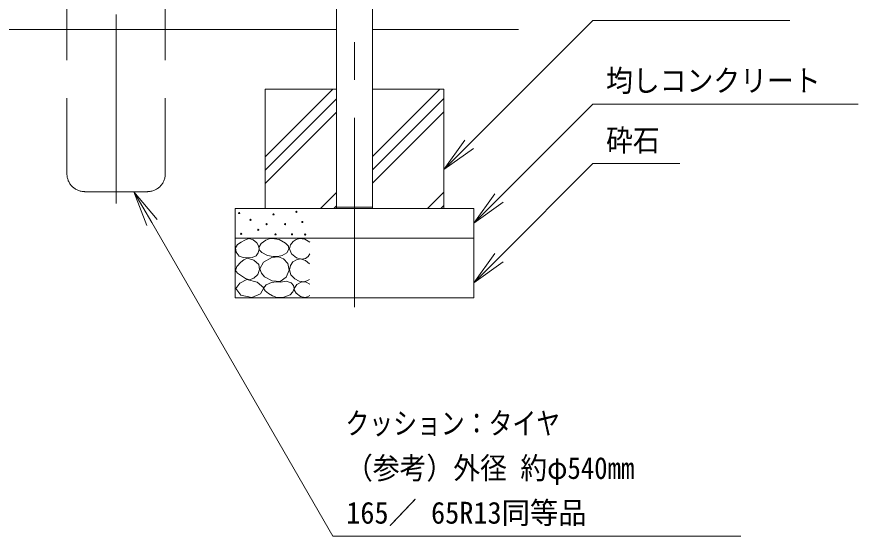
# Model space of a CAD drawing. Units: millimetres at full size, sheet at 1:10; details may follow other scales. Extents: x 5 to 8405, y -9 to 5949.
# Drawn here: x 4580 to 5992, y 1329 to 2201 of the extents above; entities that cross this region are included whole.
import ezdxf
from ezdxf.enums import TextEntityAlignment as Align

# ---------------------------------------------------------------- set-up
doc = ezdxf.new("R2010")
doc.units = ezdxf.units.MM
doc.header["$LTSCALE"] = 10
doc.linetypes.add('USER1', pattern=[19.05, 12.7, -6.35])
doc.linetypes.add('USER2', pattern=[50.8, 31.75, -6.35, 6.35, -6.35])
doc.layers.add('LY_5', color=7, linetype='Continuous', lineweight=0)
doc.layers.add('LY_6', color=7, linetype='Continuous', lineweight=0)
doc.styles.add('ＭＳ ゴシック', font='')
doc.styles.get('ＭＳ ゴシック').set_extended_font_data('MS Gothic')

# ---------------------------------------------------------------- blocks, each defined once
blk = doc.blocks.new('-002-MS_3')
at = {"color": 7, "linetype": 'Continuous', "lineweight": 0}
for p, q in [((22.45, 99.4), (15.99, 96.86)), ((29.91, 96.94), (22.45, 99.4)), ((56.97, 98.88), (51.33, 96.79)), ((61.87, 99.49), (56.97, 98.88)), ((73.64, 97.86), (61.87, 99.49)), ((107.89, 99.64), (102.27, 97.95)), ((116.57, 98.15), (107.89, 99.64)), ((3.92, 89.34), (0.27, 83.88)), ((9.77, 93.38), (3.92, 89.34)), ((15.99, 96.86), (9.77, 93.38)), ((36.07, 92.11), (29.91, 96.94)), ((39.03, 87.18), (36.07, 92.11)), ((39.88, 81.98), (39.03, 87.18)), ((43.36, 91), (39.71, 84.09)), ((51.33, 96.79), (43.36, 91)), ((84.31, 91.65), (73.64, 97.86)), ((89.01, 86.31), (84.31, 91.65)), ((89.98, 81.65), (89.01, 86.31)), ((92.65, 88.94), (90.78, 82.21)), ((97.12, 94.25), (92.65, 88.94)), ((102.27, 97.95), (97.12, 94.25)), ((125, 93.3), (116.57, 98.15)), ((0.27, 83.88), (1.28, 76.29)), ((1.28, 76.29), (6.29, 69.94)), ((34.81, 70.25), (38.56, 75.54)), ((38.56, 75.54), (39.88, 81.98)), ((39.71, 84.09), (40.58, 80.12)), ((40.58, 80.12), (44.3, 75.71)), ((44.3, 75.71), (53.79, 70.93)), ((53.79, 70.93), (63.76, 69.49)), ((71.12, 69.32), (78.63, 70.84)), ((78.63, 70.84), (86.23, 75.46)), ((86.23, 75.46), (89.98, 81.65)), ((90.78, 82.21), (94.45, 73.44)), ((94.45, 73.44), (102.5, 67)), ((122.08, 69.11), (125, 73.65)), ((9.14, 59.48), (2.69, 52.66)), ((6.29, 69.94), (13.15, 67.35)), ((14.58, 63.66), (9.14, 59.48)), ((13.15, 67.35), (20.86, 67.08)), ((19.91, 66.45), (14.58, 63.66)), ((31.08, 63.24), (19.91, 66.45)), ((20.86, 67.08), (28.48, 67.69)), ((28.48, 67.69), (34.81, 70.25)), ((39.24, 55.99), (31.08, 63.24)), ((47.31, 59.54), (41.33, 48.68)), ((61.06, 67.6), (47.31, 59.54)), ((72.24, 68.87), (61.06, 67.6)), ((63.76, 69.49), (71.12, 69.32)), ((81.06, 65.44), (72.24, 68.87)), ((87.97, 57.29), (81.06, 65.44)), ((90.25, 46.52), (87.97, 57.29)), ((96.8, 60.03), (92.41, 54.25)), ((102.77, 63.87), (96.8, 60.03)), ((102.5, 67), (110.8, 64.62)), ((109.47, 65.1), (102.77, 63.87)), ((117.54, 62.64), (109.47, 65.1)), ((110.8, 64.62), (118.03, 65.73)), ((124.68, 57.18), (117.54, 62.64)), ((118.03, 65.73), (122.08, 69.11)), ((2.69, 52.66), (0.27, 45.85)), ((0.27, 45.85), (3.9, 41.03)), ((37.66, 39.2), (40.76, 47.48)), ((40.76, 47.48), (39.24, 55.99)), ((41.33, 48.68), (43.97, 41.48)), ((85.4, 34.78), (90.25, 46.52)), ((92.41, 54.25), (90.78, 47.04)), ((90.78, 47.04), (93.44, 38.43)), ((3.9, 41.03), (10.41, 36.67)), ((19.09, 30.52), (7.78, 24.5)), ((10.41, 36.67), (17.05, 32.38)), ((17.05, 32.38), (23.72, 30.33)), ((36.88, 25.89), (19.09, 30.52)), ((23.72, 30.33), (31.36, 32.78)), ((31.36, 32.78), (37.66, 39.2)), ((43.97, 41.48), (49.17, 35.16)), ((49.17, 35.16), (61.76, 28.31)), ((61.76, 28.31), (75.12, 27.32)), ((75.12, 27.32), (85.4, 34.78)), ((93.44, 38.43), (99.65, 31.51)), ((99.65, 31.51), (107.29, 27.64)), ((120.01, 28.2), (124.68, 30.88)), ((7.78, 24.5), (0.96, 15.68)), ((0.96, 15.68), (9.45, 4.41)), ((47.66, 16.78), (36.88, 25.89)), ((42.24, 6.41), (47.66, 16.78)), ((51.59, 21.5), (47.28, 16.1)), ((47.28, 16.1), (49.96, 11.42)), ((60.52, 25.56), (51.59, 21.5)), ((68.66, 27), (60.52, 25.56)), ((76.2, 26.37), (68.66, 27)), ((85.1, 27.83), (76.2, 26.37)), ((93.5, 25.29), (85.1, 27.83)), ((97.57, 20.71), (93.5, 25.29)), ((96.58, 9.83), (98.63, 15.56)), ((98.63, 15.56), (97.57, 20.71)), ((102.98, 22.43), (98.7, 15.67)), ((98.7, 15.67), (99.31, 12)), ((111.69, 26.76), (102.98, 22.43)), ((107.29, 27.64), (114.86, 26.76)), ((118.98, 25.96), (111.69, 26.76)), ((114.86, 26.76), (120.01, 28.2)), ((125, 22.64), (118.98, 25.96)), ((9.45, 4.41), (27.89, 0.3)), ((27.89, 0.3), (42.24, 6.41)), ((49.96, 11.42), (55.93, 6.91)), ((55.93, 6.91), (62.4, 3.07)), ((62.4, 3.07), (69.71, 0.69)), ((69.71, 0.69), (81.56, 0.93)), ((81.56, 0.93), (91.88, 5.02)), ((91.88, 5.02), (96.58, 9.83)), ((99.31, 12), (102.19, 7.75)), ((102.19, 7.75), (109.35, 2.28)), ((109.35, 2.28), (116.76, 0.46)), ((116.76, 0.46), (121.06, 1.51)), ((121.06, 1.51), (125, 3.63))]:
    blk.add_line(p, q, dxfattribs=at)
for centre in [(6.61, 142.18), (102.42, 144.09), (25.62, 130.77), (63.96, 139.96), (112.42, 127.06), (38.61, 113.98), (52.55, 123.48), (83.5, 123.55), (9.77, 107.32), (67.44, 106.37), (95.12, 106.52), (117.28, 105.98)]:
    blk.add_circle(centre, 1, dxfattribs=at)
blk = doc.blocks.new('-003-_U3')
at = {"color": 7, "linetype": 'Continuous', "lineweight": 0}
for p, q in [((-1, 0.1667), (0, 0)), ((0, 0), (-1, 0)), ((-1, -0.1667), (0, 0))]:
    blk.add_line(p, q, dxfattribs=at)

msp = doc.modelspace()

# ---------------------------------------------------------------- linework, layer by layer
at = {"layer": 'LY_5', "linetype": 'USER2'}
for p, q in [((4747, 1887.18), (4747, 2924.93)), ((5147, 2539.18), (5147, 1709.18))]:
    msp.add_line(p, q, dxfattribs=at)
at = {"layer": 'LY_5'}
for p, q in [((4664.5, 2179.18), (4664.5, 2421.18)), ((4829.5, 2179.18), (4829.5, 2421.18)), ((5116.75, 1879.18), (5116.75, 2384.18)), ((5177.25, 1879.18), (5177.25, 2384.18)), ((4377.25, 2179.18), (5116.75, 2179.18)), ((5177.25, 2179.18), (5422, 2179.18)), ((5116.75, 2079.18), (4997, 2079.18)), ((4997, 2079.18), (4997, 1879.18)), ((5297, 2079.18), (5177.25, 2079.18)), ((5177.25, 1966.46), (5289.97, 2079.18)), ((5297, 1879.18), (5297, 2079.18)), ((5177.25, 1944.01), (5297, 2063.76)), ((5177.25, 1921.56), (5297, 2041.31)), ((5269.58, 1879.18), (5297, 1906.6)), ((4947, 1879.18), (4947, 1729.18)), ((5347, 1879.18), (4947, 1879.18)), ((5116.75, 1881.18), (5177.25, 1881.18)), ((5116.75, 1879.18), (5177.25, 1879.18)), ((5292.03, 1879.18), (5297, 1884.15)), ((5347, 1729.18), (5347, 1879.18)), ((4947, 1829.18), (5347, 1829.18)), ((4947, 1729.18), (5347, 1729.18))]:
    msp.add_line(p, q, dxfattribs=at)
at = {"layer": 'LY_5', "linetype": 'USER1'}
for p, q in [((4664.5, 1937.18), (4664.5, 2179.18)), ((4829.5, 1937.18), (4829.5, 2179.18)), ((4694.5, 1907.18), (4799.5, 1907.18))]:
    msp.add_line(p, q, dxfattribs=at)
for centre, start, end in [((4694.5, 1937.18), 180, 270), ((4799.5, 1937.18), 270, 0)]:
    msp.add_arc(centre, 30, start, end, dxfattribs=at)
at = {"layer": 'LY_6'}
for p, q in [((5339.43, 1986.61), (5547, 2194.18)), ((5547, 2194.18), (5567, 2194.18)), ((5567, 2194.18), (5877.52, 2194.18)), ((4997, 1965.81), (5110.37, 2079.18)), ((4997, 1943.36), (5116.75, 2063.11)), ((5389.43, 1896.61), (5547, 2054.18)), ((5547, 2054.18), (5567, 2054.18)), ((5567, 2054.18), (5992, 2054.18)), ((4997, 1920.91), (5116.75, 2040.66)), ((5389.43, 1796.61), (5547, 1954.18)), ((5547, 1954.18), (5567, 1954.18)), ((5567, 1954.18), (5692.7, 1954.18)), ((5089.97, 1879.18), (5116.75, 1905.96)), ((5112.42, 1879.18), (5116.75, 1883.51)), ((4807, 1855.22), (5110.71, 1329.18)), ((5110.71, 1329.18), (5130.71, 1329.18)), ((5130.71, 1329.18), (5795.37, 1329.18))]:
    msp.add_line(p, q, dxfattribs=at)

# ---------------------------------------------------------------- block references
at = {"layer": 'LY_5'}
msp.add_blockref('-002-MS_3', (4947, 1729.18), dxfattribs=at)
at = {"layer": 'LY_6', "xscale": 60, "yscale": 60}
for p, rotation in [((5297, 1944.18), 225), ((4777, 1907.18), 120), ((5347, 1854.18), 225), ((5347, 1754.18), 225)]:
    msp.add_blockref('-003-_U3', p, dxfattribs=dict(at, rotation=rotation))

# ---------------------------------------------------------------- texts
at = {"layer": 'LY_6', "style": 'ＭＳ ゴシック'}
for s, width, p in [('均しコンクリート', 0.9, (5569, 2064.18)), ('砕石', 0.9, (5569, 1964.18)), ('クッション：タイヤ', 0.8, (5131.86, 1489.18)), ('（参考）外径 約φ540mm', 0.9, (5132.67, 1414.18)), ('165／ 65R13同等品', 0.95, (5133.11, 1339.18))]:
    msp.add_text(s, height=36.66, dxfattribs=dict(at, width=width)).set_placement(p, align=Align.BOTTOM_LEFT)

doc.saveas('drawing.dxf')
